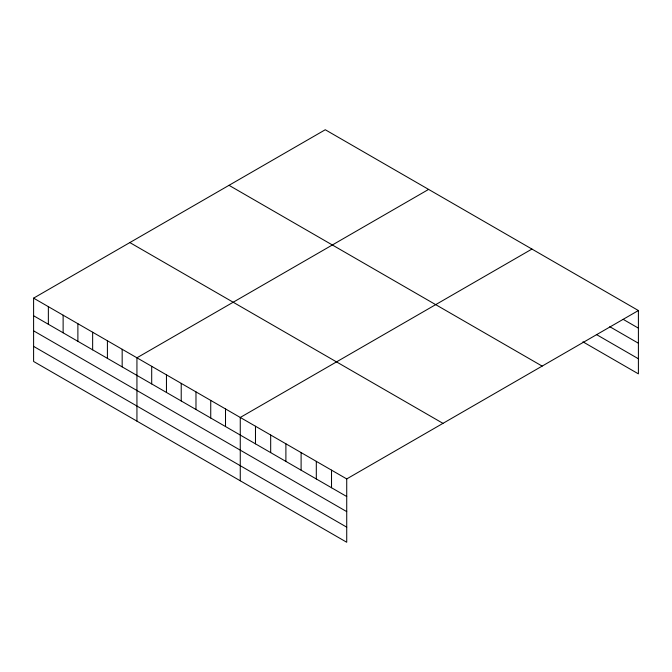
<?xml version="1.0" encoding="UTF-8"?>
<svg xmlns="http://www.w3.org/2000/svg" width="672" height="672" viewBox="0 0 672 672"><rect width="100%" height="100%" fill="white"/><g stroke="black" fill="none" stroke-linecap="round" stroke-linejoin="round"><path stroke-width="1.01" d="M33.6 298.141L346.727 478.926L346.727 542.254L33.6 361.469L33.6 298.141L325.273 129.746L638.4 310.531L638.4 373.859L582.935 341.83M428.602 189.412L136.937 357.798L136.937 421.126M531.938 249.068L240.265 417.463L240.265 480.782M346.727 478.926L638.4 310.531M623.188 319.351L638.4 328.138M609.773 326.693L638.4 343.224M596.35 334.488L638.4 358.772M229.018 185.321L542.153 366.106M129.847 242.575L442.982 423.36M33.6 315.748L346.727 496.524M33.6 330.834L346.727 511.619M33.6 346.374L346.727 527.159M331.523 470.148L331.523 487.746M316.31 461.362L316.31 478.968M301.106 452.584L301.106 470.182M285.894 443.806L285.894 461.404M270.682 435.019L270.682 452.626M255.478 426.241L255.478 443.839M225.506 408.937L225.506 426.535M210.739 400.411L210.739 418.018M195.98 391.894L195.98 409.492M181.222 383.368L181.222 400.974M166.454 374.85L166.454 392.448M151.696 366.324L151.696 383.922M122.17 349.28L122.17 366.878M107.411 340.754L107.411 358.361M92.644 332.237L92.644 349.835M77.885 323.711L77.885 341.309M63.126 315.185L63.126 332.791M48.359 306.667L48.359 324.265"/></g></svg>
